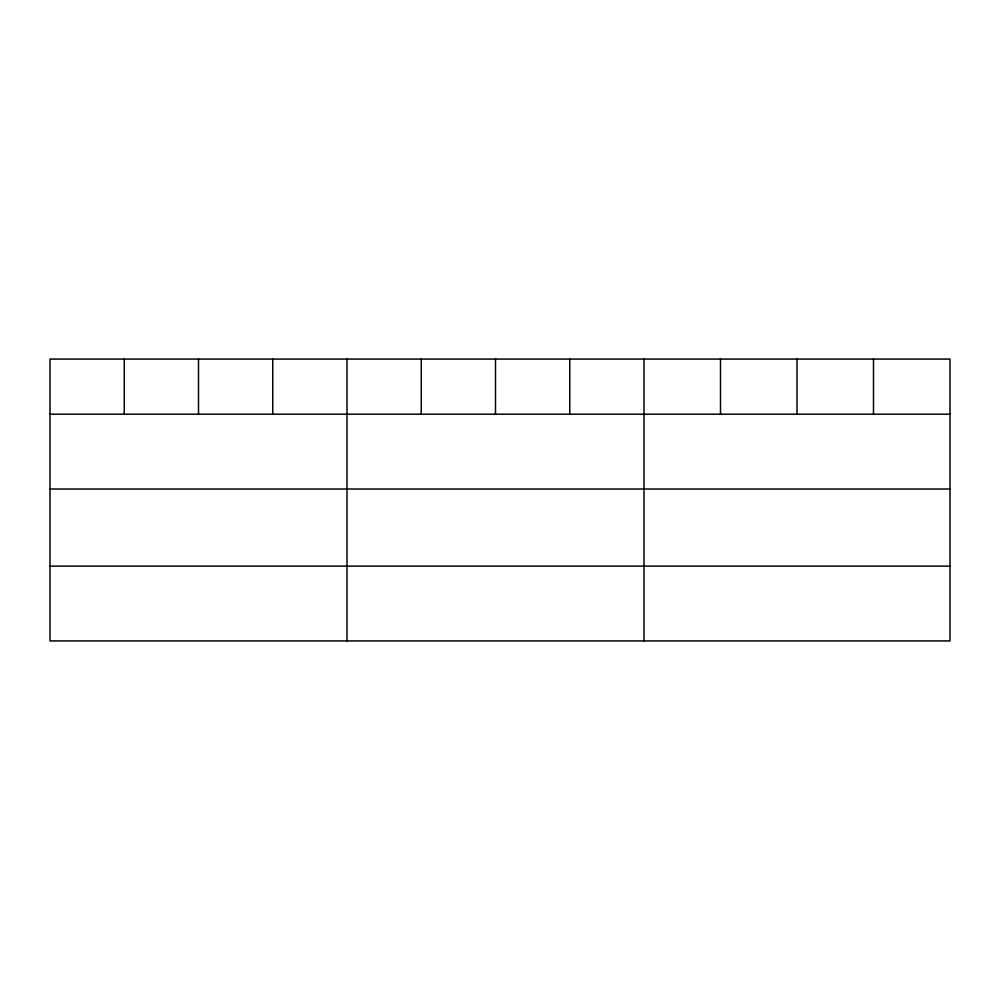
<?xml version="1.0" encoding="UTF-8"?>
<svg xmlns="http://www.w3.org/2000/svg" width="1000" height="1000" viewBox="0 0 1000 1000"><rect width="100%" height="100%" fill="white"/><g stroke="black" fill="none" stroke-linecap="round" stroke-linejoin="round"><path stroke-width="1.5" d="M950 489.025L950 359.075L50 359.075L50 640.925L950 640.925L950 489.025L50 489.025M50 414.2L950 414.2M50 566.112L950 566.112M873.5 359.075L873.5 414.2M797 359.075L797 414.2M720.5 359.075L720.5 414.2M644 359.075L644 640.925M569.75 359.075L569.75 414.2M495.5 359.075L495.5 414.2M421.25 359.075L421.25 414.2M347 359.075L347 640.925M272.75 359.075L272.75 414.2M198.5 359.075L198.5 414.2M124.25 359.075L124.25 414.2"/></g></svg>
